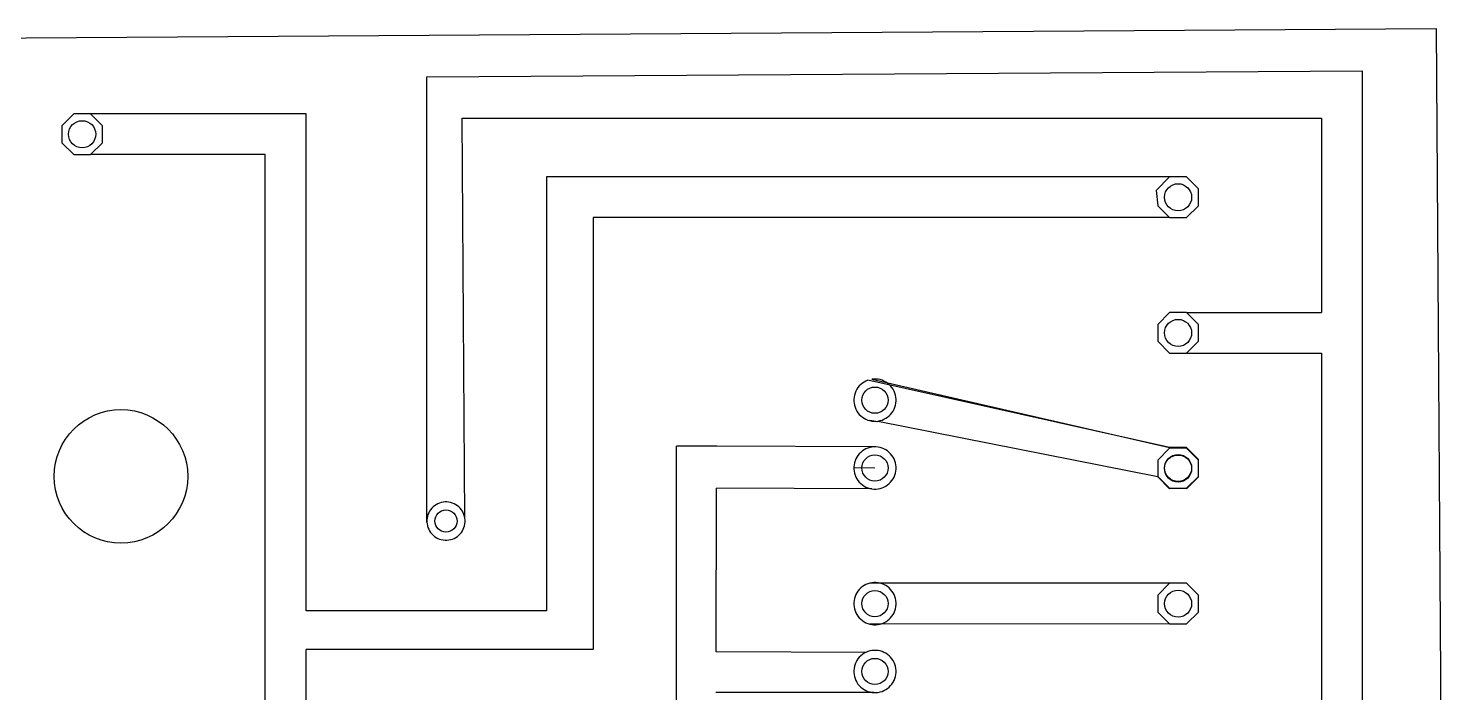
# Model space of a CAD drawing. Header units: millimetres. Extents: x 21.8 to 118.4, y 40.2 to 104.3.
# Drawn here: x 65.3 to 118.4, y 79.4 to 104.3 of the extents above; entities that cross this region are included whole.
import ezdxf

# ---------------------------------------------------------------- set-up
doc = ezdxf.new("R2010")
doc.units = ezdxf.units.MM
doc.layers.get('0').update_dxf_attribs({"linetype": 'CONTINUOUS'})

msp = doc.modelspace()

# ---------------------------------------------------------------- linework, layer by layer
for p, q in [((80.218, 102.475), (115.242, 102.71)), ((115.242, 102.71), (115.242, 43.214)), ((80.218, 85.809), (80.218, 102.475)), ((66.994, 101.092), (66.548, 100.646)), ((66.994, 101.092), (66.548, 100.646)), ((67.626, 101.092), (66.994, 101.092)), ((67.626, 101.092), (66.994, 101.092)), ((68.072, 100.646), (67.626, 101.092)), ((68.072, 100.646), (67.626, 101.092)), ((75.692, 101.092), (67.626, 101.092)), ((75.692, 82.481), (75.692, 101.092)), ((66.548, 100.646), (66.548, 100.014)), ((66.548, 100.646), (66.548, 100.014)), ((68.072, 100.406), (68.072, 100.646)), ((68.072, 100.014), (68.072, 100.646)), ((81.641, 85.949), (81.54, 100.932)), ((81.54, 100.932), (113.712, 100.932)), ((113.712, 100.932), (113.712, 93.652)), ((66.548, 100.014), (66.994, 99.568)), ((66.548, 100.014), (66.994, 99.568)), ((67.626, 99.568), (68.072, 100.014)), ((67.626, 99.568), (68.072, 100.014)), ((68.072, 100.014), (68.072, 100.254)), ((66.994, 99.568), (67.626, 99.568)), ((66.994, 99.568), (67.626, 99.568)), ((74.168, 99.568), (67.626, 99.568)), ((74.168, 46.846), (74.168, 99.568)), ((108.029, 98.732), (84.703, 98.732)), ((84.703, 98.732), (84.703, 82.481)), ((108.029, 98.732), (107.519, 98.222)), ((108.029, 98.732), (107.519, 98.222)), ((108.66, 98.732), (108.029, 98.732)), ((108.269, 98.732), (108.029, 98.732)), ((108.66, 98.732), (108.421, 98.732)), ((109.107, 98.286), (108.66, 98.732)), ((109.107, 98.286), (108.66, 98.732)), ((107.519, 98.222), (107.583, 97.655)), ((107.519, 98.222), (107.583, 97.655)), ((109.107, 97.655), (109.107, 98.286)), ((109.107, 97.655), (109.107, 98.286)), ((107.583, 97.655), (108.029, 97.208)), ((107.583, 97.655), (108.029, 97.208)), ((108.66, 97.208), (109.107, 97.655)), ((108.66, 97.208), (109.107, 97.655)), ((108.029, 97.208), (86.449, 97.208)), ((86.449, 97.208), (86.449, 81.037)), ((108.029, 97.208), (108.66, 97.208)), ((108.029, 97.208), (108.66, 97.208)), ((108.029, 93.652), (107.583, 93.206)), ((108.029, 93.652), (107.583, 93.206)), ((108.66, 93.652), (108.029, 93.652)), ((108.66, 93.652), (108.029, 93.652)), ((109.107, 93.206), (108.66, 93.652)), ((109.107, 93.206), (108.66, 93.652)), ((108.66, 93.652), (113.712, 93.652)), ((107.583, 93.206), (107.583, 92.967)), ((107.583, 93.206), (107.583, 92.575)), ((109.107, 92.575), (109.107, 93.206)), ((109.107, 92.575), (109.107, 93.206)), ((107.583, 92.814), (107.583, 92.575)), ((107.583, 92.575), (108.029, 92.128)), ((107.583, 92.575), (108.029, 92.128)), ((108.66, 92.128), (109.107, 92.575)), ((108.66, 92.128), (109.107, 92.575)), ((108.029, 92.128), (108.66, 92.128)), ((108.029, 92.128), (108.66, 92.128)), ((108.66, 92.128), (113.712, 92.128)), ((113.712, 92.128), (113.712, 44.714)), ((96.408, 90.903), (96.359, 90.843)), ((96.408, 90.903), (96.359, 90.843)), ((96.463, 90.958), (96.408, 90.903)), ((96.463, 90.958), (96.408, 90.903)), ((96.523, 91.008), (96.463, 90.958)), ((96.523, 91.008), (96.463, 90.958)), ((96.588, 91.051), (96.523, 91.008)), ((96.588, 91.051), (96.523, 91.008)), ((96.656, 91.087), (96.588, 91.051)), ((96.656, 91.087), (96.588, 91.051)), ((96.728, 91.117), (96.656, 91.087)), ((96.728, 91.117), (96.656, 91.087)), ((108.029, 88.594), (96.728, 91.117)), ((108.029, 88.594), (96.728, 91.117)), ((96.956, 91.162), (96.879, 91.155)), ((96.956, 91.162), (96.879, 91.155)), ((96.879, 91.155), (108.029, 88.594)), ((96.879, 91.155), (108.029, 88.594)), ((97.034, 91.162), (96.956, 91.162)), ((97.034, 91.162), (96.956, 91.162)), ((97.111, 91.155), (97.034, 91.162)), ((97.111, 91.155), (97.034, 91.162)), ((97.187, 91.14), (97.111, 91.155)), ((97.187, 91.14), (97.111, 91.155)), ((97.261, 91.117), (97.187, 91.14)), ((97.261, 91.117), (97.187, 91.14)), ((97.333, 91.087), (97.261, 91.117)), ((97.333, 91.087), (97.261, 91.117)), ((97.402, 91.051), (97.333, 91.087)), ((97.402, 91.051), (97.333, 91.087)), ((97.466, 91.008), (97.402, 91.051)), ((97.466, 91.008), (97.402, 91.051)), ((97.526, 90.958), (97.466, 91.008)), ((97.526, 90.958), (97.466, 91.008)), ((97.581, 90.903), (97.526, 90.958)), ((97.581, 90.903), (97.526, 90.958)), ((97.63, 90.843), (97.581, 90.903)), ((97.63, 90.843), (97.581, 90.903)), ((96.212, 90.488), (96.204, 90.411)), ((96.212, 90.488), (96.204, 90.411)), ((96.204, 90.411), (96.204, 90.333)), ((96.204, 90.411), (96.204, 90.333)), ((96.227, 90.564), (96.212, 90.488)), ((96.227, 90.564), (96.212, 90.488)), ((96.25, 90.639), (96.227, 90.564)), ((96.25, 90.639), (96.227, 90.564)), ((96.279, 90.71), (96.25, 90.639)), ((96.279, 90.71), (96.25, 90.639)), ((96.316, 90.779), (96.279, 90.71)), ((96.316, 90.779), (96.279, 90.71)), ((96.359, 90.843), (96.316, 90.779)), ((96.359, 90.843), (96.316, 90.779)), ((97.674, 90.779), (97.63, 90.843)), ((97.674, 90.779), (97.63, 90.843)), ((97.71, 90.71), (97.674, 90.779)), ((97.71, 90.71), (97.674, 90.779)), ((97.74, 90.639), (97.71, 90.71)), ((97.74, 90.639), (97.71, 90.71)), ((97.762, 90.564), (97.74, 90.639)), ((97.762, 90.564), (97.74, 90.639)), ((97.778, 90.488), (97.762, 90.564)), ((97.778, 90.488), (97.762, 90.564)), ((97.782, 90.448), (97.778, 90.488)), ((97.785, 90.411), (97.778, 90.488)), ((97.785, 90.333), (97.785, 90.411)), ((96.204, 90.333), (96.212, 90.256)), ((96.204, 90.333), (96.212, 90.256)), ((96.212, 90.256), (96.227, 90.18)), ((96.212, 90.256), (96.227, 90.18)), ((96.227, 90.18), (96.25, 90.105)), ((96.227, 90.18), (96.25, 90.105)), ((96.25, 90.105), (96.279, 90.033)), ((96.25, 90.105), (96.279, 90.033)), ((96.279, 90.033), (96.316, 89.965)), ((96.279, 90.033), (96.316, 89.965)), ((96.316, 89.965), (96.359, 89.9)), ((96.316, 89.965), (96.359, 89.9)), ((96.359, 89.9), (96.408, 89.84)), ((96.359, 89.9), (96.408, 89.84)), ((96.408, 89.84), (96.463, 89.785)), ((96.408, 89.84), (96.463, 89.785)), ((97.526, 89.785), (97.581, 89.84)), ((97.526, 89.785), (97.581, 89.84)), ((97.581, 89.84), (97.63, 89.9)), ((97.581, 89.84), (97.63, 89.9)), ((97.63, 89.9), (97.674, 89.965)), ((97.63, 89.9), (97.674, 89.965)), ((97.674, 89.965), (97.71, 90.033)), ((97.674, 89.965), (97.71, 90.033)), ((97.71, 90.033), (97.74, 90.105)), ((97.71, 90.033), (97.74, 90.105)), ((97.74, 90.105), (97.762, 90.18)), ((97.74, 90.105), (97.762, 90.18)), ((97.762, 90.18), (97.778, 90.256)), ((97.762, 90.18), (97.778, 90.256)), ((97.778, 90.256), (97.785, 90.333)), ((97.778, 90.256), (97.782, 90.296)), ((96.463, 89.785), (96.523, 89.736)), ((96.463, 89.785), (96.523, 89.736)), ((96.523, 89.736), (96.588, 89.693)), ((96.523, 89.736), (96.588, 89.693)), ((96.588, 89.693), (96.656, 89.656)), ((96.588, 89.693), (96.656, 89.656)), ((96.656, 89.656), (96.728, 89.627)), ((96.656, 89.656), (96.728, 89.627)), ((96.728, 89.627), (96.802, 89.604)), ((96.728, 89.627), (96.802, 89.604)), ((96.802, 89.604), (96.879, 89.589)), ((96.802, 89.604), (96.879, 89.589)), ((97.109, 89.562), (96.802, 89.604)), ((96.879, 89.589), (97.046, 89.573)), ((96.879, 89.589), (97.046, 89.573)), ((97.046, 89.573), (97.102, 89.588)), ((97.046, 89.573), (97.102, 89.588)), ((97.102, 89.588), (97.111, 89.589)), ((97.102, 89.588), (97.111, 89.589)), ((97.102, 89.588), (107.583, 87.516)), ((97.102, 89.588), (107.583, 87.516)), ((97.102, 89.588), (97.109, 89.562)), ((97.111, 89.589), (97.187, 89.604)), ((97.111, 89.589), (97.187, 89.604)), ((97.187, 89.604), (97.261, 89.627)), ((97.187, 89.604), (97.261, 89.627)), ((97.261, 89.627), (97.333, 89.656)), ((97.261, 89.627), (97.333, 89.656)), ((97.333, 89.656), (97.402, 89.693)), ((97.333, 89.656), (97.402, 89.693)), ((97.402, 89.693), (97.466, 89.736)), ((97.402, 89.693), (97.466, 89.736)), ((97.466, 89.736), (97.526, 89.785)), ((97.466, 89.736), (97.526, 89.785)), ((91.069, 88.644), (89.569, 88.644)), ((89.569, 74.787), (89.569, 88.644)), ((96.956, 88.622), (91.069, 88.644)), ((96.316, 88.239), (96.279, 88.17)), ((96.316, 88.239), (96.279, 88.17)), ((96.359, 88.303), (96.316, 88.239)), ((96.359, 88.303), (96.316, 88.239)), ((96.408, 88.363), (96.359, 88.303)), ((96.408, 88.363), (96.359, 88.303)), ((96.463, 88.418), (96.408, 88.363)), ((96.463, 88.418), (96.408, 88.363)), ((96.523, 88.468), (96.463, 88.418)), ((96.523, 88.468), (96.463, 88.418)), ((96.588, 88.511), (96.523, 88.468)), ((96.588, 88.511), (96.523, 88.468)), ((96.656, 88.547), (96.588, 88.511)), ((96.656, 88.547), (96.588, 88.511)), ((96.728, 88.577), (96.656, 88.547)), ((96.728, 88.577), (96.656, 88.547)), ((96.802, 88.6), (96.728, 88.577)), ((96.802, 88.6), (96.728, 88.577)), ((96.879, 88.615), (96.802, 88.6)), ((96.879, 88.615), (96.802, 88.6)), ((96.956, 88.622), (96.879, 88.615)), ((96.956, 88.622), (96.879, 88.615)), ((97.034, 88.622), (96.956, 88.622)), ((97.034, 88.622), (96.956, 88.622)), ((97.111, 88.615), (97.034, 88.622)), ((97.111, 88.615), (97.034, 88.622)), ((97.187, 88.6), (97.111, 88.615)), ((97.187, 88.6), (97.111, 88.615)), ((97.261, 88.577), (97.187, 88.6)), ((97.261, 88.577), (97.187, 88.6)), ((97.333, 88.547), (97.261, 88.577)), ((97.333, 88.547), (97.261, 88.577)), ((97.402, 88.511), (97.333, 88.547)), ((97.402, 88.511), (97.333, 88.547)), ((97.466, 88.468), (97.402, 88.511)), ((97.466, 88.468), (97.402, 88.511)), ((97.526, 88.418), (97.466, 88.468)), ((97.526, 88.418), (97.466, 88.468)), ((97.581, 88.363), (97.526, 88.418)), ((97.581, 88.363), (97.526, 88.418)), ((97.63, 88.303), (97.581, 88.363)), ((97.63, 88.303), (97.581, 88.363)), ((97.674, 88.239), (97.63, 88.303)), ((97.674, 88.239), (97.63, 88.303)), ((97.71, 88.17), (97.674, 88.239)), ((97.71, 88.17), (97.674, 88.239)), ((108.03, 88.577), (107.583, 88.126)), ((108.03, 88.577), (107.583, 88.126)), ((108.66, 88.594), (108.029, 88.594)), ((108.269, 88.594), (108.029, 88.594)), ((108.66, 88.572), (108.03, 88.577)), ((108.66, 88.572), (108.03, 88.577)), ((108.66, 88.594), (108.421, 88.594)), ((109.107, 88.148), (108.66, 88.594)), ((109.107, 88.148), (108.66, 88.594)), ((109.107, 88.126), (108.66, 88.572)), ((109.107, 88.126), (108.66, 88.572)), ((96.212, 87.948), (96.204, 87.871)), ((96.212, 87.948), (96.204, 87.871)), ((96.204, 87.871), (96.204, 87.793)), ((96.204, 87.871), (96.204, 87.793)), ((96.204, 87.844), (96.995, 87.832)), ((96.204, 87.793), (96.212, 87.716)), ((96.204, 87.793), (96.212, 87.716)), ((96.227, 88.024), (96.212, 87.948)), ((96.227, 88.024), (96.212, 87.948)), ((96.212, 87.716), (96.227, 87.64)), ((96.212, 87.716), (96.227, 87.64)), ((96.25, 88.099), (96.227, 88.024)), ((96.25, 88.099), (96.227, 88.024)), ((96.279, 88.17), (96.25, 88.099)), ((96.279, 88.17), (96.25, 88.099)), ((97.74, 88.099), (97.71, 88.17)), ((97.74, 88.099), (97.71, 88.17)), ((97.762, 88.024), (97.74, 88.099)), ((97.762, 88.024), (97.74, 88.099)), ((97.778, 87.948), (97.762, 88.024)), ((97.778, 87.948), (97.762, 88.024)), ((97.762, 87.64), (97.778, 87.716)), ((97.762, 87.64), (97.778, 87.716)), ((97.785, 87.871), (97.778, 87.948)), ((97.785, 87.871), (97.778, 87.948)), ((97.778, 87.716), (97.785, 87.793)), ((97.778, 87.716), (97.785, 87.793)), ((97.785, 87.793), (97.785, 87.871)), ((97.785, 87.793), (97.785, 87.871)), ((107.583, 88.126), (107.583, 87.495)), ((107.583, 88.126), (107.583, 87.887)), ((107.583, 87.734), (107.583, 87.495)), ((109.107, 87.516), (109.107, 88.148)), ((109.107, 87.516), (109.107, 88.148)), ((109.107, 87.495), (109.107, 88.126)), ((109.107, 87.495), (109.107, 88.126)), ((96.227, 87.64), (96.25, 87.565)), ((96.227, 87.64), (96.25, 87.565)), ((96.25, 87.565), (96.279, 87.493)), ((96.25, 87.565), (96.279, 87.493)), ((96.279, 87.493), (96.316, 87.425)), ((96.279, 87.493), (96.316, 87.425)), ((96.316, 87.425), (96.359, 87.36)), ((96.316, 87.425), (96.359, 87.36)), ((96.359, 87.36), (96.408, 87.3)), ((96.359, 87.36), (96.408, 87.3)), ((96.408, 87.3), (96.463, 87.245)), ((96.408, 87.3), (96.463, 87.245)), ((96.463, 87.245), (96.523, 87.196)), ((96.463, 87.245), (96.523, 87.196)), ((96.523, 87.196), (96.588, 87.153)), ((96.523, 87.196), (96.588, 87.153)), ((96.588, 87.153), (96.656, 87.116)), ((96.588, 87.153), (96.656, 87.116)), ((97.333, 87.116), (97.402, 87.153)), ((97.333, 87.116), (97.402, 87.153)), ((97.402, 87.153), (97.466, 87.196)), ((97.402, 87.153), (97.466, 87.196)), ((97.466, 87.196), (97.526, 87.245)), ((97.466, 87.196), (97.526, 87.245)), ((97.526, 87.245), (97.581, 87.3)), ((97.526, 87.245), (97.581, 87.3)), ((97.581, 87.3), (97.63, 87.36)), ((97.581, 87.3), (97.63, 87.36)), ((97.63, 87.36), (97.674, 87.425)), ((97.63, 87.36), (97.674, 87.425)), ((97.674, 87.425), (97.71, 87.493)), ((97.674, 87.425), (97.71, 87.493)), ((97.71, 87.493), (97.74, 87.565)), ((97.71, 87.493), (97.74, 87.565)), ((97.74, 87.565), (97.762, 87.64)), ((97.74, 87.565), (97.762, 87.64)), ((107.583, 87.516), (108.029, 87.07)), ((107.583, 87.516), (108.029, 87.07)), ((107.583, 87.495), (108.029, 87.048)), ((107.583, 87.495), (108.029, 87.048)), ((108.66, 87.07), (109.107, 87.516)), ((108.66, 87.07), (109.107, 87.516)), ((108.662, 87.053), (109.107, 87.495)), ((108.662, 87.053), (109.107, 87.495)), ((91.044, 80.948), (91.066, 87.07)), ((96.879, 87.049), (91.066, 87.07)), ((96.656, 87.116), (96.728, 87.087)), ((96.656, 87.116), (96.728, 87.087)), ((96.728, 87.087), (96.802, 87.064)), ((96.728, 87.087), (96.802, 87.064)), ((96.802, 87.064), (96.879, 87.049)), ((96.802, 87.064), (96.879, 87.049)), ((96.879, 87.049), (96.956, 87.041)), ((96.879, 87.049), (96.956, 87.041)), ((96.956, 87.041), (97.034, 87.041)), ((96.956, 87.041), (97.034, 87.041)), ((97.034, 87.041), (97.111, 87.049)), ((97.034, 87.041), (97.111, 87.049)), ((97.111, 87.049), (97.187, 87.064)), ((97.111, 87.049), (97.187, 87.064)), ((97.187, 87.064), (97.261, 87.087)), ((97.187, 87.064), (97.261, 87.087)), ((97.261, 87.087), (97.333, 87.116)), ((97.261, 87.087), (97.333, 87.116)), ((108.029, 87.07), (108.66, 87.07)), ((108.029, 87.07), (108.66, 87.07)), ((80.286, 86.15), (80.259, 86.085)), ((80.286, 86.15), (80.259, 86.085)), ((80.319, 86.212), (80.286, 86.15)), ((80.319, 86.212), (80.286, 86.15)), ((80.358, 86.27), (80.319, 86.212)), ((80.358, 86.27), (80.319, 86.212)), ((80.403, 86.325), (80.358, 86.27)), ((80.403, 86.325), (80.358, 86.27)), ((80.452, 86.374), (80.403, 86.325)), ((80.452, 86.374), (80.403, 86.325)), ((80.507, 86.419), (80.452, 86.374)), ((80.507, 86.419), (80.452, 86.374)), ((80.565, 86.458), (80.507, 86.419)), ((80.565, 86.458), (80.507, 86.419)), ((80.627, 86.491), (80.565, 86.458)), ((80.627, 86.491), (80.565, 86.458)), ((80.692, 86.518), (80.627, 86.491)), ((80.692, 86.518), (80.627, 86.491)), ((80.759, 86.538), (80.692, 86.518)), ((80.759, 86.538), (80.692, 86.518)), ((80.828, 86.552), (80.759, 86.538)), ((80.828, 86.552), (80.759, 86.538)), ((80.898, 86.559), (80.828, 86.552)), ((80.898, 86.559), (80.828, 86.552)), ((80.968, 86.559), (80.898, 86.559)), ((80.968, 86.559), (80.898, 86.559)), ((81.038, 86.552), (80.968, 86.559)), ((81.038, 86.552), (80.968, 86.559)), ((81.107, 86.538), (81.038, 86.552)), ((81.107, 86.538), (81.038, 86.552)), ((81.174, 86.518), (81.107, 86.538)), ((81.174, 86.518), (81.107, 86.538)), ((81.239, 86.491), (81.174, 86.518)), ((81.239, 86.491), (81.174, 86.518)), ((81.301, 86.458), (81.239, 86.491)), ((81.301, 86.458), (81.239, 86.491)), ((81.36, 86.419), (81.301, 86.458)), ((81.36, 86.419), (81.301, 86.458)), ((81.414, 86.374), (81.36, 86.419)), ((81.414, 86.374), (81.36, 86.419)), ((81.464, 86.325), (81.414, 86.374)), ((81.464, 86.325), (81.414, 86.374)), ((81.508, 86.27), (81.464, 86.325)), ((81.508, 86.27), (81.464, 86.325)), ((81.547, 86.212), (81.508, 86.27)), ((81.547, 86.212), (81.508, 86.27)), ((81.58, 86.15), (81.547, 86.212)), ((81.58, 86.15), (81.547, 86.212)), ((81.607, 86.085), (81.58, 86.15)), ((81.607, 86.085), (81.58, 86.15)), ((80.225, 85.949), (80.218, 85.879)), ((80.218, 85.879), (80.218, 85.809)), ((80.218, 85.852), (80.218, 85.809)), ((80.218, 85.809), (80.225, 85.739)), ((80.218, 85.809), (80.225, 85.739)), ((80.239, 86.018), (80.225, 85.949)), ((80.225, 85.739), (80.239, 85.67)), ((80.225, 85.739), (80.239, 85.67)), ((80.239, 86.018), (80.236, 86.004)), ((80.259, 86.085), (80.239, 86.018)), ((80.259, 86.085), (80.239, 86.018)), ((80.239, 85.67), (80.259, 85.603)), ((80.239, 85.67), (80.259, 85.603)), ((80.259, 85.603), (80.286, 85.538)), ((80.259, 85.603), (80.286, 85.538)), ((81.58, 85.538), (81.607, 85.603)), ((81.58, 85.538), (81.607, 85.603)), ((81.628, 86.018), (81.607, 86.085)), ((81.628, 86.018), (81.607, 86.085)), ((81.607, 85.603), (81.628, 85.67)), ((81.607, 85.603), (81.628, 85.67)), ((81.641, 85.949), (81.628, 86.018)), ((81.641, 85.949), (81.628, 86.018)), ((81.628, 85.67), (81.641, 85.739)), ((81.628, 85.67), (81.641, 85.739)), ((81.648, 85.879), (81.641, 85.949)), ((81.648, 85.879), (81.641, 85.949)), ((81.641, 85.739), (81.648, 85.809)), ((81.641, 85.739), (81.648, 85.809)), ((81.648, 85.809), (81.648, 85.879)), ((81.648, 85.809), (81.648, 85.879)), ((80.286, 85.538), (80.319, 85.476)), ((80.286, 85.538), (80.319, 85.476)), ((80.319, 85.476), (80.358, 85.417)), ((80.319, 85.476), (80.358, 85.417)), ((80.358, 85.417), (80.403, 85.363)), ((80.358, 85.417), (80.403, 85.363)), ((80.403, 85.363), (80.452, 85.313)), ((80.403, 85.363), (80.452, 85.313)), ((80.452, 85.313), (80.507, 85.269)), ((80.452, 85.313), (80.507, 85.269)), ((80.507, 85.269), (80.565, 85.23)), ((80.507, 85.269), (80.565, 85.23)), ((80.565, 85.23), (80.627, 85.197)), ((80.565, 85.23), (80.627, 85.197)), ((80.627, 85.197), (80.692, 85.17)), ((80.627, 85.197), (80.692, 85.17)), ((80.692, 85.17), (80.759, 85.15)), ((80.692, 85.17), (80.759, 85.15)), ((80.759, 85.15), (80.828, 85.136)), ((80.759, 85.15), (80.828, 85.136)), ((80.828, 85.136), (80.898, 85.129)), ((80.828, 85.136), (80.898, 85.129)), ((80.898, 85.129), (80.968, 85.129)), ((80.898, 85.129), (80.968, 85.129)), ((80.968, 85.129), (81.038, 85.136)), ((80.968, 85.129), (81.038, 85.136)), ((81.038, 85.136), (81.107, 85.15)), ((81.038, 85.136), (81.107, 85.15)), ((81.107, 85.15), (81.174, 85.17)), ((81.107, 85.15), (81.174, 85.17)), ((81.174, 85.17), (81.239, 85.197)), ((81.174, 85.17), (81.239, 85.197)), ((81.239, 85.197), (81.301, 85.23)), ((81.239, 85.197), (81.301, 85.23)), ((81.301, 85.23), (81.36, 85.269)), ((81.301, 85.23), (81.36, 85.269)), ((81.36, 85.269), (81.414, 85.313)), ((81.36, 85.269), (81.414, 85.313)), ((81.414, 85.313), (81.464, 85.363)), ((81.414, 85.313), (81.464, 85.363)), ((81.464, 85.363), (81.508, 85.417)), ((81.464, 85.363), (81.508, 85.417)), ((81.508, 85.417), (81.547, 85.476)), ((81.508, 85.417), (81.547, 85.476)), ((81.547, 85.476), (81.58, 85.538)), ((81.547, 85.476), (81.58, 85.538)), ((96.588, 83.431), (96.523, 83.388)), ((96.588, 83.431), (96.523, 83.388)), ((96.656, 83.467), (96.588, 83.431)), ((96.656, 83.467), (96.588, 83.431)), ((96.728, 83.497), (96.656, 83.467)), ((96.728, 83.497), (96.656, 83.467)), ((96.802, 83.52), (96.728, 83.497)), ((96.802, 83.52), (96.728, 83.497)), ((96.879, 83.535), (96.802, 83.52)), ((96.879, 83.535), (96.802, 83.52)), ((108.029, 83.514), (96.802, 83.52)), ((96.956, 83.542), (96.879, 83.535)), ((96.956, 83.542), (96.879, 83.535)), ((97.034, 83.542), (96.956, 83.542)), ((97.034, 83.542), (96.956, 83.542)), ((97.111, 83.535), (97.034, 83.542)), ((97.111, 83.535), (97.034, 83.542)), ((97.187, 83.52), (97.111, 83.535)), ((97.187, 83.52), (97.111, 83.535)), ((97.261, 83.497), (97.187, 83.52)), ((97.261, 83.497), (97.187, 83.52)), ((97.333, 83.467), (97.261, 83.497)), ((97.333, 83.467), (97.261, 83.497)), ((97.402, 83.431), (97.333, 83.467)), ((97.402, 83.431), (97.333, 83.467)), ((97.466, 83.388), (97.402, 83.431)), ((97.466, 83.388), (97.402, 83.431)), ((108.029, 83.514), (107.583, 83.068)), ((108.029, 83.514), (107.583, 83.068)), ((108.66, 83.514), (108.029, 83.514)), ((108.66, 83.514), (108.029, 83.514)), ((109.107, 83.068), (108.66, 83.514)), ((109.107, 83.068), (108.66, 83.514)), ((96.227, 82.944), (96.212, 82.868)), ((96.227, 82.944), (96.212, 82.868)), ((96.25, 83.019), (96.227, 82.944)), ((96.25, 83.019), (96.227, 82.944)), ((96.279, 83.09), (96.25, 83.019)), ((96.279, 83.09), (96.25, 83.019)), ((96.316, 83.159), (96.279, 83.09)), ((96.316, 83.159), (96.279, 83.09)), ((96.359, 83.223), (96.316, 83.159)), ((96.359, 83.223), (96.316, 83.159)), ((96.408, 83.283), (96.359, 83.223)), ((96.408, 83.283), (96.359, 83.223)), ((96.463, 83.338), (96.408, 83.283)), ((96.463, 83.338), (96.408, 83.283)), ((96.523, 83.388), (96.463, 83.338)), ((96.523, 83.388), (96.463, 83.338)), ((97.526, 83.338), (97.466, 83.388)), ((97.526, 83.338), (97.466, 83.388)), ((97.581, 83.283), (97.526, 83.338)), ((97.581, 83.283), (97.526, 83.338)), ((97.63, 83.223), (97.581, 83.283)), ((97.63, 83.223), (97.581, 83.283)), ((97.674, 83.159), (97.63, 83.223)), ((97.674, 83.159), (97.63, 83.223)), ((97.71, 83.09), (97.674, 83.159)), ((97.71, 83.09), (97.674, 83.159)), ((97.74, 83.019), (97.71, 83.09)), ((97.74, 83.019), (97.71, 83.09)), ((97.762, 82.944), (97.74, 83.019)), ((97.762, 82.944), (97.74, 83.019)), ((97.778, 82.868), (97.762, 82.944)), ((97.778, 82.868), (97.762, 82.944)), ((107.583, 83.068), (107.583, 82.436)), ((107.583, 83.068), (107.583, 82.828)), ((109.107, 82.436), (109.107, 83.068)), ((109.107, 82.436), (109.107, 83.068)), ((84.703, 82.481), (75.692, 82.481)), ((96.212, 82.868), (96.204, 82.791)), ((96.212, 82.868), (96.204, 82.791)), ((96.204, 82.791), (96.204, 82.713)), ((96.204, 82.791), (96.204, 82.713)), ((96.204, 82.713), (96.212, 82.636)), ((96.204, 82.713), (96.212, 82.636)), ((96.212, 82.636), (96.227, 82.56)), ((96.212, 82.636), (96.227, 82.56)), ((96.227, 82.56), (96.25, 82.485)), ((96.227, 82.56), (96.25, 82.485)), ((96.25, 82.485), (96.279, 82.413)), ((96.25, 82.485), (96.279, 82.413)), ((96.279, 82.413), (96.316, 82.345)), ((96.279, 82.413), (96.316, 82.345)), ((97.674, 82.345), (97.71, 82.413)), ((97.674, 82.345), (97.71, 82.413)), ((97.71, 82.413), (97.74, 82.485)), ((97.71, 82.413), (97.74, 82.485)), ((97.74, 82.485), (97.762, 82.56)), ((97.74, 82.485), (97.762, 82.56)), ((97.762, 82.56), (97.778, 82.636)), ((97.762, 82.56), (97.778, 82.636)), ((97.782, 82.828), (97.778, 82.868)), ((97.785, 82.791), (97.778, 82.868)), ((97.778, 82.636), (97.785, 82.713)), ((97.778, 82.636), (97.782, 82.676)), ((97.785, 82.713), (97.785, 82.791)), ((107.583, 82.676), (107.583, 82.436)), ((107.583, 82.436), (108.029, 81.99)), ((107.583, 82.436), (108.029, 81.99)), ((108.66, 81.99), (109.107, 82.436)), ((108.66, 81.99), (109.107, 82.436)), ((96.316, 82.345), (96.359, 82.28)), ((96.316, 82.345), (96.359, 82.28)), ((96.359, 82.28), (96.408, 82.22)), ((96.359, 82.28), (96.408, 82.22)), ((96.408, 82.22), (96.463, 82.165)), ((96.408, 82.22), (96.463, 82.165)), ((96.463, 82.165), (96.523, 82.116)), ((96.463, 82.165), (96.523, 82.116)), ((96.523, 82.116), (96.588, 82.073)), ((96.523, 82.116), (96.588, 82.073)), ((96.588, 82.073), (96.656, 82.036)), ((96.588, 82.073), (96.656, 82.036)), ((96.656, 82.036), (96.728, 82.007)), ((96.656, 82.036), (96.728, 82.007)), ((96.728, 82.007), (96.802, 81.984)), ((96.728, 82.007), (96.802, 81.984)), ((108.029, 81.99), (96.802, 81.984)), ((96.802, 81.984), (96.879, 81.969)), ((96.802, 81.984), (96.879, 81.969)), ((96.879, 81.969), (96.956, 81.961)), ((96.879, 81.969), (96.956, 81.961)), ((96.956, 81.961), (97.034, 81.961)), ((96.956, 81.961), (97.034, 81.961)), ((97.034, 81.961), (97.111, 81.969)), ((97.034, 81.961), (97.111, 81.969)), ((97.111, 81.969), (97.187, 81.984)), ((97.111, 81.969), (97.187, 81.984)), ((97.187, 81.984), (97.261, 82.007)), ((97.187, 81.984), (97.261, 82.007)), ((97.261, 82.007), (97.333, 82.036)), ((97.261, 82.007), (97.333, 82.036)), ((97.333, 82.036), (97.402, 82.073)), ((97.333, 82.036), (97.402, 82.073)), ((97.402, 82.073), (97.466, 82.116)), ((97.402, 82.073), (97.466, 82.116)), ((97.466, 82.116), (97.526, 82.165)), ((97.466, 82.116), (97.526, 82.165)), ((97.526, 82.165), (97.581, 82.22)), ((97.526, 82.165), (97.581, 82.22)), ((97.581, 82.22), (97.63, 82.28)), ((97.581, 82.22), (97.63, 82.28)), ((97.63, 82.28), (97.674, 82.345)), ((97.63, 82.28), (97.674, 82.345)), ((108.029, 81.99), (108.66, 81.99)), ((108.029, 81.99), (108.66, 81.99)), ((86.449, 81.037), (75.692, 81.037)), ((75.692, 74.778), (75.692, 81.037)), ((96.656, 80.927), (91.044, 80.948)), ((96.463, 80.798), (96.408, 80.743)), ((96.463, 80.798), (96.408, 80.743)), ((96.523, 80.848), (96.463, 80.798)), ((96.523, 80.848), (96.463, 80.798)), ((96.588, 80.891), (96.523, 80.848)), ((96.588, 80.891), (96.523, 80.848)), ((96.656, 80.927), (96.588, 80.891)), ((96.656, 80.927), (96.588, 80.891)), ((96.728, 80.957), (96.656, 80.927)), ((96.728, 80.957), (96.656, 80.927)), ((96.802, 80.98), (96.728, 80.957)), ((96.802, 80.98), (96.728, 80.957)), ((96.879, 80.995), (96.802, 80.98)), ((96.879, 80.995), (96.802, 80.98)), ((96.956, 81.002), (96.879, 80.995)), ((96.956, 81.002), (96.879, 80.995)), ((97.034, 81.002), (96.956, 81.002)), ((97.034, 81.002), (96.956, 81.002)), ((97.111, 80.995), (97.034, 81.002)), ((97.111, 80.995), (97.034, 81.002)), ((97.187, 80.98), (97.111, 80.995)), ((97.187, 80.98), (97.111, 80.995)), ((97.261, 80.957), (97.187, 80.98)), ((97.261, 80.957), (97.187, 80.98)), ((97.333, 80.927), (97.261, 80.957)), ((97.333, 80.927), (97.261, 80.957)), ((97.402, 80.891), (97.333, 80.927)), ((97.402, 80.891), (97.333, 80.927)), ((97.466, 80.848), (97.402, 80.891)), ((97.466, 80.848), (97.402, 80.891)), ((97.526, 80.798), (97.466, 80.848)), ((97.526, 80.798), (97.466, 80.848)), ((97.581, 80.743), (97.526, 80.798)), ((97.581, 80.743), (97.526, 80.798)), ((96.212, 80.328), (96.204, 80.251)), ((96.212, 80.328), (96.204, 80.251)), ((96.204, 80.251), (96.204, 80.173)), ((96.204, 80.251), (96.204, 80.173)), ((96.227, 80.404), (96.212, 80.328)), ((96.227, 80.404), (96.212, 80.328)), ((96.25, 80.479), (96.227, 80.404)), ((96.25, 80.479), (96.227, 80.404)), ((96.279, 80.55), (96.25, 80.479)), ((96.279, 80.55), (96.25, 80.479)), ((96.316, 80.619), (96.279, 80.55)), ((96.316, 80.619), (96.279, 80.55)), ((96.359, 80.683), (96.316, 80.619)), ((96.359, 80.683), (96.316, 80.619)), ((96.408, 80.743), (96.359, 80.683)), ((96.408, 80.743), (96.359, 80.683)), ((97.63, 80.683), (97.581, 80.743)), ((97.63, 80.683), (97.581, 80.743)), ((97.674, 80.619), (97.63, 80.683)), ((97.674, 80.619), (97.63, 80.683)), ((97.71, 80.55), (97.674, 80.619)), ((97.71, 80.55), (97.674, 80.619)), ((97.74, 80.479), (97.71, 80.55)), ((97.74, 80.479), (97.71, 80.55)), ((97.762, 80.404), (97.74, 80.479)), ((97.762, 80.404), (97.74, 80.479)), ((97.778, 80.328), (97.762, 80.404)), ((97.778, 80.328), (97.762, 80.404)), ((97.785, 80.251), (97.778, 80.328)), ((97.785, 80.251), (97.778, 80.328)), ((97.785, 80.173), (97.785, 80.251)), ((97.785, 80.173), (97.785, 80.251)), ((96.204, 80.173), (96.212, 80.096)), ((96.204, 80.173), (96.212, 80.096)), ((96.212, 80.096), (96.227, 80.02)), ((96.212, 80.096), (96.227, 80.02)), ((96.227, 80.02), (96.25, 79.945)), ((96.227, 80.02), (96.25, 79.945)), ((96.25, 79.945), (96.279, 79.873)), ((96.25, 79.945), (96.279, 79.873)), ((96.279, 79.873), (96.316, 79.805)), ((96.279, 79.873), (96.316, 79.805)), ((96.316, 79.805), (96.359, 79.74)), ((96.316, 79.805), (96.359, 79.74)), ((96.359, 79.74), (96.408, 79.68)), ((96.359, 79.74), (96.408, 79.68)), ((97.581, 79.68), (97.63, 79.74)), ((97.581, 79.68), (97.63, 79.74)), ((97.63, 79.74), (97.674, 79.805)), ((97.63, 79.74), (97.674, 79.805)), ((97.674, 79.805), (97.71, 79.873)), ((97.674, 79.805), (97.71, 79.873)), ((97.71, 79.873), (97.74, 79.945)), ((97.71, 79.873), (97.74, 79.945)), ((97.74, 79.945), (97.762, 80.02)), ((97.74, 79.945), (97.762, 80.02)), ((97.762, 80.02), (97.778, 80.096)), ((97.762, 80.02), (97.778, 80.096)), ((97.778, 80.096), (97.785, 80.173)), ((97.778, 80.096), (97.785, 80.173)), ((96.956, 79.421), (91.038, 79.418)), ((96.408, 79.68), (96.463, 79.625)), ((96.408, 79.68), (96.463, 79.625)), ((96.463, 79.625), (96.523, 79.576)), ((96.463, 79.625), (96.523, 79.576)), ((96.523, 79.576), (96.588, 79.533)), ((96.523, 79.576), (96.588, 79.533)), ((96.588, 79.533), (96.656, 79.496)), ((96.588, 79.533), (96.656, 79.496)), ((96.656, 79.496), (96.728, 79.467)), ((96.656, 79.496), (96.728, 79.467)), ((96.728, 79.467), (96.802, 79.444)), ((96.728, 79.467), (96.802, 79.444)), ((96.802, 79.444), (96.879, 79.429)), ((96.802, 79.444), (96.879, 79.429)), ((96.879, 79.429), (96.956, 79.421)), ((96.879, 79.429), (96.956, 79.421)), ((96.956, 79.421), (97.034, 79.421)), ((96.956, 79.421), (97.034, 79.421)), ((97.034, 79.421), (97.111, 79.429)), ((97.034, 79.421), (97.111, 79.429)), ((97.111, 79.429), (97.187, 79.444)), ((97.111, 79.429), (97.187, 79.444)), ((97.187, 79.444), (97.261, 79.467)), ((97.187, 79.444), (97.261, 79.467)), ((97.261, 79.467), (97.333, 79.496)), ((97.261, 79.467), (97.333, 79.496)), ((97.333, 79.496), (97.402, 79.533)), ((97.333, 79.496), (97.402, 79.533)), ((97.402, 79.533), (97.466, 79.576)), ((97.402, 79.533), (97.466, 79.576)), ((97.466, 79.576), (97.526, 79.625)), ((97.466, 79.576), (97.526, 79.625)), ((97.526, 79.625), (97.581, 79.68)), ((97.526, 79.625), (97.581, 79.68))]:
    msp.add_line(p, q)
msp.add_lwpolyline([(22.271, 40.232), (21.844, 103.648), (118.011, 104.295), (118.437, 40.879)], close=True)
for centre, radius in [((67.31, 100.33), 0.508), ((108.345, 97.97), 0.508), ((108.345, 92.89), 0.508), ((96.995, 90.372), 0.491), ((68.763, 87.517), 2.5), ((96.995, 87.832), 0.491), ((108.345, 87.832), 0.508), ((108.345, 87.81), 0.508), ((80.933, 85.844), 0.415), ((96.995, 82.752), 0.491), ((108.345, 82.752), 0.508), ((96.995, 80.212), 0.491)]:
    msp.add_circle(centre, radius)

doc.saveas('drawing.dxf')
